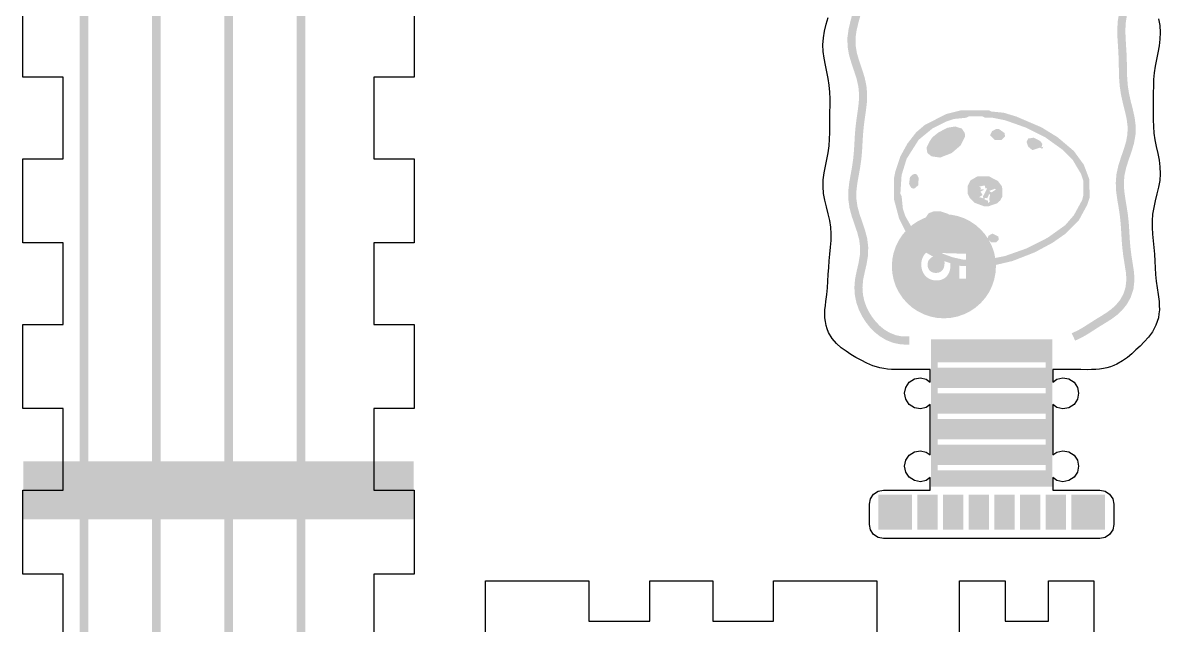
# Model space of a CAD drawing. Header units: millimetres. Extents: x 6 to 299, y 6 to 451.
# Drawn here: x 172 to 250.6, y 155.2 to 196.8 of the extents above; entities that cross this region are included whole.
import ezdxf

# ---------------------------------------------------------------- set-up
doc = ezdxf.new("R2010")
doc.units = ezdxf.units.MM
doc.layers.add('CUT', color=1, linetype='Continuous')
doc.layers.add('RASTER', color=7, linetype='Continuous')

msp = doc.modelspace()

# ---------------------------------------------------------------- hatches: boundary and pattern name
at = {"layer": 'RASTER'}
for points in [[(233.278, 175.129), (232.777, 175.132), (232.336, 175.219), (231.933, 175.378), (231.569, 175.594), (231.246, 175.853), (230.961, 176.146), (230.71, 176.467), (230.492, 176.815), (230.307, 177.191), (230.163, 177.597), (230.07, 178.034), (230.038, 178.502), (230.079, 179.011), (230.131, 179.27), (230.188, 179.545), (230.319, 180.108), (230.415, 180.692), (230.437, 181.289), (230.367, 181.887), (230.217, 182.473), (230.024, 183.041), (229.835, 183.59), (229.691, 184.122), (229.617, 184.643), (229.617, 185.165), (229.679, 185.698), (229.777, 186.247), (229.878, 186.809), (229.958, 187.379), (230.01, 187.948), (230.042, 188.51), (230.074, 189.064), (230.123, 189.611), (230.194, 190.161), (230.276, 190.72), (230.343, 191.293), (230.362, 191.88), (230.309, 192.473), (230.18, 193.06), (229.999, 193.633), (229.808, 194.188), (229.651, 194.723), (229.563, 195.243), (229.557, 195.758), (229.63, 196.281), (229.759, 196.821), (229.911, 197.379), (230.047, 197.951), (230.14, 198.53), (230.185, 199.108), (230.196, 199.676), (230.195, 200.235), (230.201, 200.787), (230.221, 201.341), (230.244, 201.902), (230.25, 202.475), (230.211, 203.056), (230.115, 203.64), (229.969, 204.215), (229.8, 204.775), (229.651, 205.317), (229.557, 205.841), (229.543, 206.355), (229.613, 206.873), (229.755, 207.406), (229.935, 207.958), (230.112, 208.528), (230.245, 209.111), (230.31, 209.7), (230.31, 210.284), (230.267, 210.855), (230.211, 211.414), (230.165, 211.966), (230.135, 212.517), (230.114, 213.074), (230.083, 213.641), (230.023, 214.215), (229.926, 214.788), (229.803, 215.352), (229.682, 215.901), (229.598, 216.434), (229.579, 216.963), (229.59, 217.21), (229.624, 217.462), (229.704, 217.986), (229.782, 218.509), (229.817, 219.045), (229.772, 219.581), (229.626, 220.095), (229.376, 220.562), (229.033, 220.958), (228.618, 221.27), (228.157, 221.497), (227.673, 221.648), (227.177, 221.741), (226.675, 221.796), (226.159, 221.829), (225.618, 221.845), (225.329, 221.84), (225.039, 221.835), (224.493, 221.802), (223.945, 221.751), (223.402, 221.684), (222.869, 221.617), (222.35, 221.575), (221.841, 221.582), (221.334, 221.65), (220.82, 221.779), (220.292, 221.952), (219.746, 222.135), (219.182, 222.286), (218.604, 222.367), (218.024, 222.358), (217.453, 222.268), (216.898, 222.127), (216.359, 221.974), (215.835, 221.844), (215.318, 221.754), (214.801, 221.711), (214.276, 221.702), (213.741, 221.71), (213.198, 221.715), (212.654, 221.709), (212.115, 221.694), (211.586, 221.688), (211.061, 221.71), (210.799, 221.746), (210.542, 221.792), (210.052, 221.953), (209.621, 222.166), (209.24, 222.407), (208.903, 222.654), (208.596, 222.893), (208.302, 223.117), (208.011, 223.332), (207.715, 223.55), (207.414, 223.79), (207.116, 224.071), (206.837, 224.405), (206.6, 224.796), (206.429, 225.244), (206.339, 225.748), (206.334, 226.012), (206.339, 226.281), (206.392, 226.813), (206.456, 227.352), (206.509, 227.897), (206.545, 228.443), (206.569, 228.983), (206.6, 229.514), (206.651, 230.038), (206.734, 230.563), (206.841, 231.094), (206.954, 231.639), (207.041, 232.199), (207.068, 232.772), (207.015, 233.349), (206.885, 233.918), (206.705, 234.471), (206.515, 235.007), (206.356, 235.532), (206.308, 235.793), (206.277, 236.054), (206.309, 236.567), (206.436, 237.034), (206.634, 237.458), (206.878, 237.837), (207.15, 238.171), (207.437, 238.464), (207.735, 238.722), (208.046, 238.95), (208.375, 239.148), (208.728, 239.314), (209.112, 239.442), (209.531, 239.526), (209.988, 239.561), (210.491, 239.555), (210.756, 239.537), (211.044, 239.528), (211.621, 239.531), (212.214, 239.603), (212.8, 239.743), (213.371, 239.926), (213.924, 240.108), (214.457, 240.246), (214.977, 240.309), (215.494, 240.286), (216.023, 240.186), (216.57, 240.035), (217.136, 239.87), (217.715, 239.732), (218.3, 239.646), (218.883, 239.614), (219.455, 239.62), (220.017, 239.638), (220.572, 239.649), (221.128, 239.647), (221.693, 239.641), (222.267, 239.655), (222.85, 239.709), (223.432, 239.816), (224.005, 239.962), (224.562, 240.118), (225.101, 240.243), (225.624, 240.303), (226.14, 240.281), (226.666, 240.177), (227.208, 240.009), (227.77, 239.817), (228.349, 239.646), (228.941, 239.534), (229.535, 239.498), (230.121, 239.529), (230.692, 239.598), (231.251, 239.673), (231.803, 239.732), (232.355, 239.771), (232.915, 239.8), (233.484, 239.837), (234.058, 239.901), (234.63, 239.996), (235.191, 240.105), (235.738, 240.201), (236.268, 240.249), (236.79, 240.229), (237.316, 240.132), (237.855, 239.968), (238.413, 239.771), (238.99, 239.586), (239.584, 239.458), (240.186, 239.418), (240.782, 239.466), (241.362, 239.574), (241.925, 239.704), (242.475, 239.82), (243.019, 239.903), (243.565, 239.95), (243.835, 239.954), (244.11, 239.955), (244.634, 239.919), (245.127, 239.856), (245.59, 239.765), (246.02, 239.64), (246.411, 239.472), (246.757, 239.254), (247.048, 238.985), (247.277, 238.666), (247.437, 238.302), (247.527, 237.902), (247.552, 237.469), (247.53, 237.008), (247.487, 236.517), (247.462, 235.996), (247.462, 235.712), (247.49, 235.413), (247.588, 234.839), (247.745, 234.263), (247.915, 233.706), (248.058, 233.164), (248.151, 232.631), (248.189, 232.098), (248.184, 231.556), (248.159, 231.002), (248.135, 230.44), (248.124, 229.876), (248.122, 229.317), (248.112, 228.769), (248.073, 228.229), (247.99, 227.691), (247.864, 227.148), (247.716, 226.59), (247.578, 226.015), (247.495, 225.424), (247.498, 224.822), (247.595, 224.225), (247.763, 223.644), (247.957, 223.082), (248.131, 222.538), (248.251, 222.009), (248.3, 221.486), (248.283, 220.957), (248.218, 220.415), (248.133, 219.859), (248.057, 219.293), (248.003, 218.724), (247.968, 218.16), (247.937, 217.605), (247.889, 217.057), (247.815, 216.511), (247.719, 215.957), (247.622, 215.39), (247.556, 214.808), (247.555, 214.214), (247.638, 213.619), (247.795, 213.035), (247.989, 212.468), (248.176, 211.919), (248.312, 211.39), (248.373, 210.872), (248.353, 210.353), (248.264, 209.821), (248.134, 209.272), (247.999, 208.707), (247.891, 208.132), (247.825, 207.555), (247.794, 206.984), (247.78, 206.422), (247.762, 205.869), (247.729, 205.316), (247.686, 204.758), (247.652, 204.188), (247.655, 203.606), (247.719, 203.018), (247.846, 202.434), (248.017, 201.863), (248.193, 201.31), (248.331, 200.776), (248.399, 200.257), (248.382, 199.742), (248.285, 199.218), (248.129, 198.675), (247.953, 198.114), (247.799, 197.538), (247.699, 196.952), (247.661, 196.367), (247.673, 195.791), (247.708, 195.227), (247.742, 194.672), (247.761, 194.119), (247.771, 193.562), (247.787, 192.995), (247.831, 192.419), (247.919, 191.841), (248.045, 191.269), (248.187, 190.71), (248.309, 190.169), (248.375, 189.644), (248.365, 189.127), (248.272, 188.606), (248.112, 188.069), (247.917, 187.513), (247.734, 186.939), (247.605, 186.349), (247.556, 185.754), (247.583, 185.164), (247.661, 184.589), (247.756, 184.029), (247.839, 183.479), (247.896, 182.932), (247.933, 182.38), (247.964, 181.82), (248.009, 181.252), (248.079, 180.683), (248.168, 180.12), (248.254, 179.565), (248.277, 179.294), (248.288, 179.027), (248.23, 178.518), (248.083, 178.063), (247.859, 177.662), (247.582, 177.321), (247.276, 177.037), (246.958, 176.801), (246.642, 176.598), (246.328, 176.407), (246.013, 176.211), (245.687, 176.002), (245.339, 175.781), (244.955, 175.558), (244.509, 175.347), (244.748, 174.84), (245.214, 175.061), (245.63, 175.301), (245.989, 175.53), (246.312, 175.738), (246.621, 175.93), (246.939, 176.123), (247.278, 176.341), (247.635, 176.606), (247.993, 176.939), (248.324, 177.349), (248.597, 177.84), (248.778, 178.4), (248.847, 178.993), (248.836, 179.327), (248.81, 179.638), (248.722, 180.207), (248.634, 180.761), (248.567, 181.309), (248.523, 181.858), (248.492, 182.415), (248.455, 182.98), (248.394, 183.55), (248.309, 184.117), (248.215, 184.674), (248.141, 185.216), (248.116, 185.744), (248.159, 186.265), (248.275, 186.793), (248.449, 187.335), (248.645, 187.896), (248.817, 188.477), (248.922, 189.072), (248.935, 189.673), (248.861, 190.265), (248.733, 190.841), (248.59, 191.399), (248.469, 191.944), (248.388, 192.483), (248.346, 193.024), (248.331, 193.574), (248.321, 194.134), (248.301, 194.699), (248.267, 195.261), (248.233, 195.814), (248.222, 196.355), (248.256, 196.886), (248.347, 197.418), (248.491, 197.958), (248.666, 198.514), (248.83, 199.089), (248.939, 199.682), (248.959, 200.284), (248.881, 200.882), (248.731, 201.465), (248.552, 202.029), (248.389, 202.575), (248.272, 203.108), (248.215, 203.637), (248.212, 204.173), (248.245, 204.72), (248.288, 205.278), (248.321, 205.843), (248.34, 206.406), (248.354, 206.962), (248.383, 207.508), (248.445, 208.048), (248.547, 208.59), (248.679, 209.142), (248.813, 209.71), (248.91, 210.295), (248.933, 210.893), (248.863, 211.493), (248.713, 212.08), (248.52, 212.649), (248.331, 213.199), (248.188, 213.731), (248.114, 214.253), (248.115, 214.776), (248.176, 215.311), (248.271, 215.862), (248.369, 216.425), (248.446, 216.996), (248.496, 217.565), (248.527, 218.127), (248.561, 218.68), (248.613, 219.228), (248.688, 219.779), (248.773, 220.34), (248.842, 220.915), (248.86, 221.503), (248.804, 222.097), (248.672, 222.686), (248.489, 223.259), (248.297, 223.813), (248.142, 224.349), (248.056, 224.869), (248.054, 225.385), (248.129, 225.91), (248.259, 226.453), (248.408, 227.012), (248.54, 227.586), (248.629, 228.165), (248.672, 228.743), (248.683, 229.311), (248.685, 229.87), (248.695, 230.423), (248.719, 230.977), (248.745, 231.541), (248.749, 232.116), (248.707, 232.699), (248.606, 233.284), (248.454, 233.859), (248.284, 234.419), (248.135, 234.96), (248.044, 235.493), (248.022, 235.739), (248.022, 235.979), (248.046, 236.48), (248.089, 236.97), (248.113, 237.472), (248.082, 237.98), (247.969, 238.477), (247.764, 238.943), (247.469, 239.356), (247.098, 239.699), (246.672, 239.968), (246.209, 240.168), (245.722, 240.309), (245.217, 240.409), (244.688, 240.477), (244.134, 240.515), (243.83, 240.514), (243.53, 240.509), (242.953, 240.459), (242.375, 240.372), (241.805, 240.251), (241.247, 240.123), (240.707, 240.021), (240.182, 239.978), (239.663, 240.013), (239.136, 240.127), (238.592, 240.302), (238.03, 240.501), (237.448, 240.676), (236.853, 240.786), (236.254, 240.81), (235.664, 240.756), (235.089, 240.656), (234.53, 240.547), (233.981, 240.456), (233.434, 240.395), (232.882, 240.359), (232.321, 240.33), (231.753, 240.29), (231.184, 240.229), (230.622, 240.154), (230.072, 240.088), (229.537, 240.059), (229.01, 240.09), (228.482, 240.19), (227.94, 240.351), (227.381, 240.542), (226.803, 240.72), (226.207, 240.837), (225.603, 240.863), (225.005, 240.795), (224.423, 240.661), (223.86, 240.504), (223.312, 240.363), (222.773, 240.264), (222.235, 240.214), (221.689, 240.202), (221.132, 240.207), (220.568, 240.21), (220.002, 240.199), (219.443, 240.181), (218.895, 240.175), (218.356, 240.203), (217.821, 240.282), (217.279, 240.412), (216.724, 240.574), (216.15, 240.732), (215.558, 240.843), (214.955, 240.869), (214.353, 240.796), (213.766, 240.646), (213.198, 240.459), (212.649, 240.283), (212.114, 240.154), (211.586, 240.09), (211.049, 240.088), (210.784, 240.097), (210.508, 240.116), (209.97, 240.121), (209.455, 240.081), (208.97, 239.984), (208.521, 239.835), (208.111, 239.643), (207.735, 239.416), (207.385, 239.16), (207.052, 238.872), (206.731, 238.544), (206.424, 238.166), (206.142, 237.728), (205.909, 237.225), (205.756, 236.657), (205.717, 236.055), (205.753, 235.711), (205.814, 235.39), (205.983, 234.832), (206.174, 234.291), (206.345, 233.768), (206.462, 233.26), (206.508, 232.76), (206.483, 232.256), (206.403, 231.739), (206.292, 231.207), (206.182, 230.662), (206.096, 230.109), (206.041, 229.557), (206.01, 229.011), (205.985, 228.474), (205.95, 227.943), (205.898, 227.412), (205.835, 226.873), (205.78, 226.322), (205.773, 226.011), (205.783, 225.679), (205.888, 225.095), (206.096, 224.552), (206.38, 224.081), (206.707, 223.688), (207.046, 223.368), (207.373, 223.106), (207.678, 222.881), (207.966, 222.669), (208.254, 222.449), (208.566, 222.207), (208.925, 221.944), (209.348, 221.676), (209.841, 221.434), (210.392, 221.252), (210.711, 221.192), (211.02, 221.151), (211.578, 221.128), (212.126, 221.134), (212.665, 221.149), (213.199, 221.155), (213.734, 221.149), (214.276, 221.141), (214.829, 221.151), (215.39, 221.199), (215.95, 221.295), (216.504, 221.433), (217.043, 221.586), (217.566, 221.719), (218.072, 221.8), (218.569, 221.807), (219.07, 221.737), (219.584, 221.598), (220.115, 221.42), (220.665, 221.241), (221.228, 221.099), (221.799, 221.023), (222.368, 221.015), (222.926, 221.059), (223.471, 221.127), (224.006, 221.193), (224.536, 221.243), (225.065, 221.275), (225.339, 221.279), (225.611, 221.285), (226.133, 221.269), (226.627, 221.238), (227.095, 221.186), (227.538, 221.104), (227.95, 220.976), (228.325, 220.793), (228.65, 220.548), (228.914, 220.244), (229.106, 219.886), (229.22, 219.482), (229.256, 219.041), (229.225, 218.569), (229.15, 218.069), (229.069, 217.543), (229.032, 217.259), (229.019, 216.957), (229.04, 216.38), (229.132, 215.798), (229.256, 215.232), (229.376, 214.681), (229.468, 214.139), (229.524, 213.597), (229.554, 213.049), (229.575, 212.491), (229.606, 211.927), (229.653, 211.363), (229.709, 210.807), (229.75, 210.263), (229.751, 209.731), (229.692, 209.205), (229.571, 208.673), (229.401, 208.128), (229.217, 207.565), (229.064, 206.983), (228.983, 206.385), (229, 205.784), (229.104, 205.193), (229.262, 204.62), (229.429, 204.065), (229.567, 203.524), (229.655, 202.992), (229.689, 202.459), (229.684, 201.916), (229.661, 201.362), (229.641, 200.801), (229.635, 200.238), (229.636, 199.681), (229.626, 199.135), (229.584, 198.597), (229.497, 198.061), (229.368, 197.517), (229.217, 196.96), (229.079, 196.385), (228.998, 195.793), (229.005, 195.193), (229.105, 194.597), (229.274, 194.018), (229.467, 193.457), (229.639, 192.915), (229.755, 192.387), (229.802, 191.864), (229.784, 191.336), (229.72, 190.794), (229.639, 190.238), (229.566, 189.672), (229.515, 189.105), (229.483, 188.543), (229.451, 187.99), (229.401, 187.444), (229.324, 186.898), (229.225, 186.345), (229.125, 185.779), (229.058, 185.197), (229.058, 184.604), (229.142, 184.009), (229.299, 183.426), (229.494, 182.86), (229.68, 182.313), (229.816, 181.784), (229.877, 181.266), (229.857, 180.748), (229.77, 180.217), (229.642, 179.668), (229.581, 179.382), (229.523, 179.077), (229.478, 178.507), (229.514, 177.958), (229.624, 177.445), (229.791, 176.974), (230.002, 176.543), (230.251, 176.145), (230.539, 175.777), (230.87, 175.438), (231.251, 175.133), (231.687, 174.874), (232.18, 174.681), (232.722, 174.575), (233.274, 174.569)], [(176.5, 220.7), (176.5, 148.3), (175.9, 148.3), (175.9, 220.7)], [(181.5, 220.7), (181.5, 148.3), (180.9, 148.3), (180.9, 220.7)], [(186.5, 220.7), (186.5, 148.3), (185.9, 148.3), (185.9, 220.7)], [(191.5, 220.7), (191.5, 148.3), (190.9, 148.3), (190.9, 220.7)], [(199, 166.5), (199, 162.5), (172, 162.5), (172, 166.5)], [(177.95, 164.5), (177.945, 164.428), (177.931, 164.358), (177.908, 164.29), (177.876, 164.225), (177.836, 164.165), (177.789, 164.111), (177.735, 164.064), (177.675, 164.024), (177.61, 163.992), (177.542, 163.969), (177.472, 163.955), (177.4, 163.95), (177.328, 163.955), (177.258, 163.969), (177.19, 163.992), (177.125, 164.024), (177.065, 164.064), (177.011, 164.111), (176.964, 164.165), (176.924, 164.225), (176.892, 164.29), (176.869, 164.358), (176.855, 164.428), (176.85, 164.5), (176.855, 164.572), (176.869, 164.642), (176.892, 164.71), (176.924, 164.775), (176.964, 164.835), (177.011, 164.889), (177.065, 164.936), (177.125, 164.976), (177.19, 165.008), (177.258, 165.031), (177.328, 165.045), (177.4, 165.05), (177.472, 165.045), (177.542, 165.031), (177.61, 165.008), (177.675, 164.976), (177.735, 164.936), (177.789, 164.889), (177.836, 164.835), (177.876, 164.775), (177.908, 164.71), (177.931, 164.642), (177.945, 164.572)], [(186.05, 164.5), (186.045, 164.428), (186.031, 164.358), (186.008, 164.29), (185.976, 164.225), (185.936, 164.165), (185.889, 164.111), (185.835, 164.064), (185.775, 164.024), (185.71, 163.992), (185.642, 163.969), (185.572, 163.955), (185.5, 163.95), (185.428, 163.955), (185.358, 163.969), (185.29, 163.992), (185.225, 164.024), (185.165, 164.064), (185.111, 164.111), (185.064, 164.165), (185.024, 164.225), (184.992, 164.29), (184.969, 164.358), (184.955, 164.428), (184.95, 164.5), (184.955, 164.572), (184.969, 164.642), (184.992, 164.71), (185.024, 164.775), (185.064, 164.835), (185.111, 164.889), (185.165, 164.936), (185.225, 164.976), (185.29, 165.008), (185.358, 165.031), (185.428, 165.045), (185.5, 165.05), (185.572, 165.045), (185.642, 165.031), (185.71, 165.008), (185.775, 164.976), (185.835, 164.936), (185.889, 164.889), (185.936, 164.835), (185.976, 164.775), (186.008, 164.71), (186.031, 164.642), (186.045, 164.572)], [(194.15, 164.5), (194.145, 164.428), (194.131, 164.358), (194.108, 164.29), (194.076, 164.225), (194.036, 164.165), (193.989, 164.111), (193.935, 164.064), (193.875, 164.024), (193.81, 163.992), (193.742, 163.969), (193.672, 163.955), (193.6, 163.95), (193.528, 163.955), (193.458, 163.969), (193.39, 163.992), (193.325, 164.024), (193.265, 164.064), (193.211, 164.111), (193.164, 164.165), (193.124, 164.225), (193.092, 164.29), (193.069, 164.358), (193.055, 164.428), (193.05, 164.5), (193.055, 164.572), (193.069, 164.642), (193.092, 164.71), (193.124, 164.775), (193.164, 164.835), (193.211, 164.889), (193.265, 164.936), (193.325, 164.976), (193.39, 165.008), (193.458, 165.031), (193.528, 165.045), (193.6, 165.05), (193.672, 165.045), (193.742, 165.031), (193.81, 165.008), (193.875, 164.976), (193.935, 164.936), (193.989, 164.889), (194.036, 164.835), (194.076, 164.775), (194.108, 164.71), (194.131, 164.642), (194.145, 164.572)]]:
    msp.add_hatch(color=7, dxfattribs=at).paths.add_polyline_path(points)
h = msp.add_hatch(color=7, dxfattribs=at)
h.paths.add_polyline_path([(245.725, 186.002), (245.751, 184.736), (245.579, 184.219), (245.002, 183.159), (244.054, 182.212), (243.193, 181.609), (241.961, 180.946), (240.411, 180.343), (238.946, 179.998), (236.879, 179.998), (236.449, 180.084), (235.157, 180.515), (234.442, 180.92), (233.322, 181.953), (232.978, 182.47), (232.573, 183.271), (232.228, 184.563), (232.228, 186.114), (232.314, 186.544), (232.659, 187.578), (233.15, 188.465), (233.753, 189.24), (234.356, 189.757), (235.846, 190.506), (236.879, 190.765), (238.774, 190.765), (238.946, 190.679), (239.808, 190.593), (240.669, 190.334), (242.418, 189.585), (243.537, 188.896), (244.657, 187.948), (245.346, 187.001)])
h.paths.add_polyline_path([(245.32, 185.855), (245.148, 186.372), (244.571, 187.345), (243.882, 188.034), (242.676, 188.896), (241.358, 189.559), (239.894, 190.076), (239.033, 190.248), (238.516, 190.248), (238.344, 190.334), (237.396, 190.334), (237.224, 190.248), (236.363, 190.162), (235.846, 189.99), (234.872, 189.499), (233.925, 188.723), (233.09, 187.406), (232.745, 186.286), (232.659, 184.994), (232.745, 184.822), (232.831, 183.96), (233.003, 183.444), (233.753, 182.126), (234.27, 181.609), (235.389, 180.92), (236.276, 180.601), (237.052, 180.429), (238.602, 180.429), (239.894, 180.687), (241.358, 181.204), (242.848, 181.953), (244.054, 182.815), (244.657, 183.504), (245.234, 184.563), (245.32, 184.908)], flags=0)
h.paths.add_polyline_path([(242.538, 188.241), (242.478, 188.095), (242.306, 188.181), (241.789, 188.009), (241.505, 188.241), (241.384, 188.586), (241.505, 188.81), (241.875, 188.87), (242.331, 188.637), (242.478, 188.439), (242.418, 188.207)], flags=0)
h.paths.add_polyline_path([(239.868, 189.189), (239.894, 188.956), (239.636, 188.698), (239.205, 188.698), (238.86, 189.042), (239.007, 189.326), (239.291, 189.473), (239.463, 189.473)], flags=0)
h.paths.add_polyline_path([(239.696, 185.485), (239.722, 184.822), (239.575, 184.537), (239.351, 184.331), (238.774, 184.133), (238.43, 184.133), (237.801, 184.365), (237.456, 184.71), (237.31, 184.994), (237.31, 185.511), (237.508, 185.916), (237.999, 186.2), (238.774, 186.2), (239.403, 185.881)], flags=0)
h.paths.add_polyline_path([(239.437, 182.04), (239.463, 181.807), (239.291, 181.635), (238.946, 181.635), (238.688, 181.893), (238.748, 182.091), (239.033, 182.238)], flags=0)
h.paths.add_polyline_path([(239.265, 185.278), (239.205, 185.338), (238.8, 185.192), (238.946, 185.08)], flags=0)
h.paths.add_polyline_path([(238.86, 184.908), (238.8, 184.968), (238.662, 184.675), (238.542, 184.71), (238.456, 184.624), (238.714, 184.503), (238.714, 184.331), (238.86, 184.477), (238.8, 184.589)], flags=0)
h.paths.add_polyline_path([(238.662, 185.364), (238.542, 185.364), (238.49, 185.571), (238.111, 185.485), (238.232, 185.399), (238.197, 185.278), (238.404, 185.313), (238.43, 185.252), (238.197, 185.14), (238.344, 184.908), (238.111, 184.761), (238.404, 184.675), (238.369, 184.796)], flags=0)
h.paths.add_polyline_path([(237.112, 189.189), (237.138, 188.956), (236.819, 188.327), (236.216, 187.81), (235.415, 187.492), (234.812, 187.578), (234.528, 187.81), (234.468, 188.181), (234.7, 188.637), (234.872, 188.896), (235.303, 189.24), (235.932, 189.559), (236.449, 189.645), (236.905, 189.499)], flags=0)
h.paths.add_polyline_path([(236.94, 182.556), (236.965, 182.065), (236.853, 181.833), (236.535, 181.635), (235.846, 181.635), (234.959, 182.04), (234.528, 182.47), (234.295, 182.927), (234.295, 183.185), (234.614, 183.642), (234.984, 183.788), (235.415, 183.788), (235.992, 183.59), (235.958, 183.469), (236.164, 183.159), (236.044, 183.039), (236.363, 183.013), (236.474, 182.866), (236.595, 182.901), (236.595, 182.78), (236.449, 182.668), (236.535, 182.582), (236.767, 182.78), (236.733, 182.866), (236.044, 183.469), (236.104, 183.53), (236.474, 183.297), (236.819, 182.866), (236.879, 182.755), (236.819, 182.608)], flags=0)
h.paths.add_polyline_path([(233.925, 186.088), (233.891, 185.571), (233.606, 185.338), (233.408, 185.399), (233.262, 185.683), (233.322, 186.14), (233.494, 186.312), (233.692, 186.372), (233.804, 186.312)], flags=0)
h = msp.add_hatch(color=7, dxfattribs=at)
h.paths.add_polyline_path([(239.269, 179.981), (239.239, 179.511), (239.147, 179.049), (238.995, 178.604), (238.787, 178.181), (238.526, 177.79), (238.215, 177.436), (237.861, 177.125), (237.47, 176.864), (237.047, 176.656), (236.601, 176.504), (236.14, 176.412), (235.67, 176.382), (235.2, 176.412), (234.738, 176.504), (234.292, 176.656), (233.87, 176.864), (233.479, 177.125), (233.125, 177.436), (232.814, 177.79), (232.552, 178.181), (232.344, 178.604), (232.193, 179.049), (232.101, 179.511), (232.07, 179.981), (232.101, 180.451), (232.193, 180.913), (232.344, 181.359), (232.552, 181.781), (232.814, 182.172), (233.125, 182.526), (233.479, 182.837), (233.87, 183.099), (234.292, 183.307), (234.738, 183.458), (235.2, 183.55), (235.67, 183.581), (236.14, 183.55), (236.601, 183.458), (237.047, 183.307), (237.47, 183.099), (237.861, 182.837), (238.215, 182.526), (238.526, 182.172), (238.787, 181.781), (238.995, 181.359), (239.147, 180.913), (239.239, 180.451)])
h.paths.add_polyline_path([(236.732, 179.132), (237.19, 179.132), (237.19, 180.843), (235.547, 180.894), (235.555, 180.877), (235.563, 180.859), (235.572, 180.841), (235.58, 180.822), (235.587, 180.802), (235.595, 180.782), (235.603, 180.761), (235.61, 180.739), (235.618, 180.718), (235.625, 180.696), (235.632, 180.673), (235.639, 180.651), (235.645, 180.629), (235.651, 180.606), (235.658, 180.584), (235.663, 180.561), (235.669, 180.538), (235.674, 180.515), (235.679, 180.492), (235.684, 180.469), (235.689, 180.445), (235.693, 180.422), (235.696, 180.398), (235.7, 180.374), (235.703, 180.35), (235.705, 180.327), (235.707, 180.304), (235.709, 180.281), (235.711, 180.259), (235.712, 180.237), (235.712, 180.215), (235.712, 180.194), (235.712, 180.163), (235.711, 180.132), (235.708, 180.102), (235.705, 180.071), (235.702, 180.041), (235.697, 180.011), (235.691, 179.981), (235.685, 179.951), (235.677, 179.922), (235.668, 179.893), (235.658, 179.866), (235.646, 179.838), (235.634, 179.812), (235.619, 179.786), (235.604, 179.761), (235.587, 179.737), (235.569, 179.714), (235.549, 179.691), (235.528, 179.67), (235.506, 179.65), (235.482, 179.632), (235.457, 179.614), (235.43, 179.597), (235.402, 179.582), (235.373, 179.568), (235.341, 179.556), (235.308, 179.546), (235.273, 179.537), (235.236, 179.531), (235.197, 179.526), (235.156, 179.523), (235.113, 179.522), (235.08, 179.523), (235.047, 179.525), (235.015, 179.529), (234.984, 179.534), (234.954, 179.54), (234.925, 179.548), (234.897, 179.557), (234.869, 179.567), (234.843, 179.579), (234.817, 179.591), (234.793, 179.605), (234.77, 179.62), (234.748, 179.635), (234.727, 179.652), (234.707, 179.669), (234.689, 179.688), (234.671, 179.708), (234.655, 179.728), (234.639, 179.749), (234.625, 179.771), (234.612, 179.794), (234.599, 179.817), (234.588, 179.841), (234.578, 179.866), (234.569, 179.892), (234.561, 179.918), (234.555, 179.945), (234.55, 179.972), (234.545, 179.999), (234.542, 180.027), (234.541, 180.055), (234.54, 180.083), (234.542, 180.133), (234.547, 180.182), (234.555, 180.228), (234.567, 180.273), (234.582, 180.316), (234.601, 180.358), (234.623, 180.398), (234.648, 180.436), (234.676, 180.471), (234.707, 180.505), (234.739, 180.535), (234.774, 180.563), (234.811, 180.588), (234.85, 180.611), (234.891, 180.631), (234.935, 180.648), (234.765, 181.111), (234.691, 181.079), (234.62, 181.043), (234.554, 181.002), (234.492, 180.957), (234.433, 180.908), (234.379, 180.854), (234.329, 180.796), (234.283, 180.733), (234.242, 180.666), (234.206, 180.596), (234.176, 180.522), (234.151, 180.444), (234.132, 180.363), (234.118, 180.277), (234.109, 180.188), (234.107, 180.096), (234.108, 180.04), (234.111, 179.985), (234.117, 179.931), (234.125, 179.877), (234.135, 179.824), (234.147, 179.772), (234.162, 179.721), (234.179, 179.671), (234.198, 179.622), (234.219, 179.574), (234.242, 179.529), (234.267, 179.484), (234.294, 179.441), (234.323, 179.4), (234.354, 179.361), (234.387, 179.323), (234.422, 179.287), (234.459, 179.252), (234.498, 179.22), (234.538, 179.19), (234.581, 179.161), (234.626, 179.134), (234.672, 179.11), (234.721, 179.087), (234.771, 179.067), (234.823, 179.049), (234.876, 179.034), (234.931, 179.022), (234.988, 179.012), (235.047, 179.005), (235.107, 179.001), (235.169, 179), (235.225, 179.001), (235.28, 179.005), (235.333, 179.011), (235.385, 179.02), (235.435, 179.031), (235.483, 179.044), (235.529, 179.06), (235.574, 179.079), (235.617, 179.099), (235.659, 179.122), (235.699, 179.146), (235.737, 179.173), (235.773, 179.201), (235.808, 179.231), (235.84, 179.263), (235.872, 179.297), (235.901, 179.333), (235.929, 179.37), (235.954, 179.409), (235.978, 179.45), (236.001, 179.492), (236.021, 179.535), (236.04, 179.58), (236.056, 179.626), (236.071, 179.674), (236.084, 179.723), (236.095, 179.773), (236.104, 179.823), (236.111, 179.875), (236.116, 179.928), (236.119, 179.982), (236.12, 180.036), (236.12, 180.057), (236.12, 180.078), (236.119, 180.1), (236.118, 180.122), (236.117, 180.145), (236.115, 180.168), (236.114, 180.192), (236.112, 180.217), (236.109, 180.241), (236.107, 180.265), (236.103, 180.288), (236.1, 180.31), (236.096, 180.331), (236.092, 180.351), (236.087, 180.37), (236.082, 180.389), (236.732, 180.359), (236.732, 179.132)], flags=0)
h = msp.add_hatch(color=7, dxfattribs=at)
h.paths.add_polyline_path([(243.173, 174.935), (234.767, 174.935), (234.767, 164.754), (243.173, 164.754)])
h.paths.add_polyline_path([(242.706, 173.347), (242.706, 172.973), (235.234, 172.973), (235.234, 173.347), (242.706, 173.347)], flags=0)
h.paths.add_polyline_path([(242.706, 171.572), (242.706, 171.199), (235.234, 171.199), (235.234, 171.572), (242.706, 171.572)], flags=0)
h.paths.add_polyline_path([(242.706, 169.798), (242.706, 169.424), (235.234, 169.424), (235.234, 169.798), (242.706, 169.798)], flags=0)
h.paths.add_polyline_path([(242.706, 168.023), (242.706, 167.65), (235.234, 167.65), (235.234, 168.023), (242.706, 168.023)], flags=0)
h.paths.add_polyline_path([(242.706, 166.249), (242.706, 165.875), (235.234, 165.875), (235.234, 166.249), (242.706, 166.249)], flags=0)
h = msp.add_hatch(color=7, dxfattribs=at)
h.paths.add_polyline_path([(246.815, 164.194), (231.124, 164.194), (231.124, 161.765), (246.815, 161.765)])
h.paths.add_polyline_path([(244.48, 164.194), (244.48, 161.765), (244.107, 161.765), (244.107, 164.194), (244.48, 164.194)], flags=0)
h.paths.add_polyline_path([(242.706, 164.194), (242.706, 161.765), (242.332, 161.765), (242.332, 164.194), (242.706, 164.194)], flags=0)
h.paths.add_polyline_path([(240.931, 164.194), (240.931, 161.765), (240.557, 161.765), (240.557, 164.194), (240.931, 164.194)], flags=0)
h.paths.add_polyline_path([(239.156, 164.194), (239.156, 161.765), (238.783, 161.765), (238.783, 164.194), (239.156, 164.194)], flags=0)
h.paths.add_polyline_path([(237.382, 164.194), (237.382, 161.765), (237.008, 161.765), (237.008, 164.194), (237.382, 164.194)], flags=0)
h.paths.add_polyline_path([(235.607, 164.194), (235.607, 161.765), (235.234, 161.765), (235.234, 164.194), (235.607, 164.194)], flags=0)
h.paths.add_polyline_path([(233.833, 164.194), (233.833, 161.765), (233.459, 161.765), (233.459, 164.194), (233.833, 164.194)], flags=0)

# ---------------------------------------------------------------- linework, layer by layer
at = {"layer": 'CUT'}
for points in [[(174.76, 153.063), (174.76, 158.706), (171.96, 158.706), (171.96, 164.509), (174.76, 164.509), (174.76, 170.152), (171.96, 170.152), (171.96, 175.955), (174.76, 175.955), (174.76, 181.598), (171.96, 181.598), (171.96, 187.402), (174.76, 187.402), (174.76, 193.045), (171.96, 193.045), (171.96, 198.848)], [(199.04, 198.848), (199.04, 193.045), (196.24, 193.045), (196.24, 187.402), (199.04, 187.402), (199.04, 181.598), (196.24, 181.598), (196.24, 175.955), (199.04, 175.955), (199.04, 170.152), (196.24, 170.152), (196.24, 164.509), (199.04, 164.509), (199.04, 158.706), (196.24, 158.706), (196.24, 153.063)], [(250.512, 197.081), (250.595, 196.613), (250.631, 196.144), (250.615, 195.675), (250.553, 195.207), (250.463, 194.741), (250.364, 194.276), (250.276, 193.812), (250.21, 193.35), (250.172, 192.887), (250.156, 192.424), (250.154, 191.96), (250.154, 191.495), (250.152, 191.03), (250.147, 190.565), (250.146, 190.101), (250.16, 189.638), (250.198, 189.175), (250.264, 188.712), (250.354, 188.249), (250.456, 187.784), (250.55, 187.318), (250.614, 186.85), (250.633, 186.381), (250.6, 185.912), (250.52, 185.444), (250.408, 184.978), (250.288, 184.513), (250.182, 184.05), (250.108, 183.588), (250.072, 183.126), (250.074, 182.664), (250.103, 182.201), (250.146, 181.737), (250.188, 181.272), (250.224, 180.806), (250.252, 180.341), (250.278, 179.877), (250.311, 179.413), (250.358, 178.949), (250.419, 178.485), (250.488, 178.02), (250.55, 177.551), (250.568, 177.26), (250.574, 176.964), (250.545, 176.686), (250.502, 176.409), (250.426, 176.153), (250.337, 175.902), (250.223, 175.676), (250.101, 175.454), (249.822, 175.073), (249.523, 174.748), (249.233, 174.463), (248.952, 174.197), (248.668, 173.938), (248.364, 173.683), (248.024, 173.438), (247.633, 173.217), (247.416, 173.125), (247.194, 173.037), (246.95, 172.971), (246.703, 172.911), (246.437, 172.875), (246.171, 172.843), (245.885, 172.834), (245.601, 172.828), (245.143, 172.837), (244.686, 172.84), (244.229, 172.84), (243.772, 172.84), (243.213, 172.84), (243.213, 171.981), (243.487, 172.175), (243.899, 172.267), (244.314, 172.191), (244.668, 171.961), (244.905, 171.612), (244.988, 171.199), (244.905, 170.785), (244.668, 170.436), (244.314, 170.206), (243.899, 170.131), (243.487, 170.222), (243.213, 170.416), (243.213, 166.938), (243.487, 167.132), (243.899, 167.223), (244.314, 167.148), (244.668, 166.918), (244.905, 166.569), (244.988, 166.155), (244.905, 165.742), (244.668, 165.393), (244.314, 165.162), (243.899, 165.087), (243.487, 165.178), (243.213, 165.373), (243.213, 164.514), (246.446, 164.514), (246.815, 164.441), (247.131, 164.229), (247.342, 163.913), (247.416, 163.544), (247.416, 162.135), (247.342, 161.766), (247.131, 161.45), (246.815, 161.238), (246.446, 161.165), (231.494, 161.165), (231.125, 161.238), (230.808, 161.45), (230.597, 161.766), (230.524, 162.135), (230.524, 163.544), (230.597, 163.913), (230.808, 164.229), (231.125, 164.441), (231.494, 164.514), (234.727, 164.514), (234.727, 165.373), (234.452, 165.178), (234.04, 165.087), (233.625, 165.162), (233.271, 165.393), (233.035, 165.742), (232.951, 166.155), (233.035, 166.569), (233.271, 166.918), (233.625, 167.148), (234.04, 167.223), (234.452, 167.132), (234.727, 166.938), (234.727, 170.416), (234.452, 170.222), (234.04, 170.131), (233.625, 170.206), (233.271, 170.436), (233.035, 170.785), (232.951, 171.199), (233.035, 171.612), (233.271, 171.961), (233.625, 172.191), (234.04, 172.267), (234.452, 172.175), (234.727, 171.981), (234.727, 172.84), (234.168, 172.84), (233.71, 172.84), (233.253, 172.84), (232.796, 172.838), (232.337, 172.834), (232.053, 172.847), (231.769, 172.866), (231.504, 172.909), (231.241, 172.958), (230.999, 173.03), (230.76, 173.104), (230.542, 173.195), (230.331, 173.284), (229.939, 173.483), (229.582, 173.685), (229.241, 173.889), (228.903, 174.104), (228.564, 174.347), (228.231, 174.637), (227.931, 174.991), (227.691, 175.408), (227.601, 175.65), (227.524, 175.891), (227.478, 176.153), (227.444, 176.416), (227.44, 176.696), (227.444, 176.973), (227.473, 177.266), (227.504, 177.553), (227.563, 178.021), (227.61, 178.487), (227.644, 178.954), (227.671, 179.42), (227.701, 179.888), (227.739, 180.356), (227.786, 180.823), (227.833, 181.29), (227.869, 181.755), (227.877, 182.219), (227.848, 182.683), (227.777, 183.147), (227.673, 183.612), (227.551, 184.078), (227.436, 184.547), (227.35, 185.017), (227.31, 185.488), (227.322, 185.959), (227.381, 186.429), (227.47, 186.898), (227.57, 187.365), (227.66, 187.831), (227.727, 188.296), (227.766, 188.76), (227.783, 189.226), (227.786, 189.692), (227.785, 190.159), (227.787, 190.626), (227.792, 191.093), (227.793, 191.559), (227.78, 192.025), (227.742, 192.489), (227.675, 192.954), (227.584, 193.42), (227.482, 193.887), (227.388, 194.355), (227.324, 194.825), (227.306, 195.297), (227.341, 195.768), (227.423, 196.238), (227.536, 196.707), (227.656, 197.173)], [(203.96, 149.642), (203.96, 155.405), (203.96, 158.245), (206.8, 158.245), (211.12, 158.245), (211.12, 155.445), (215.32, 155.445), (215.32, 158.245), (219.68, 158.245), (219.68, 155.445), (223.88, 155.445), (223.88, 158.245), (228.2, 158.245), (231.04, 158.245), (231.04, 155.405), (231.04, 149.642)], [(236.76, 149.722), (236.76, 155.405), (236.76, 158.245), (239.907, 158.245), (239.907, 155.445), (242.893, 155.445), (242.893, 158.245), (246.04, 158.245), (246.04, 155.405), (246.04, 81.005)]]:
    msp.add_lwpolyline(points, dxfattribs=at)

doc.saveas('drawing.dxf')
